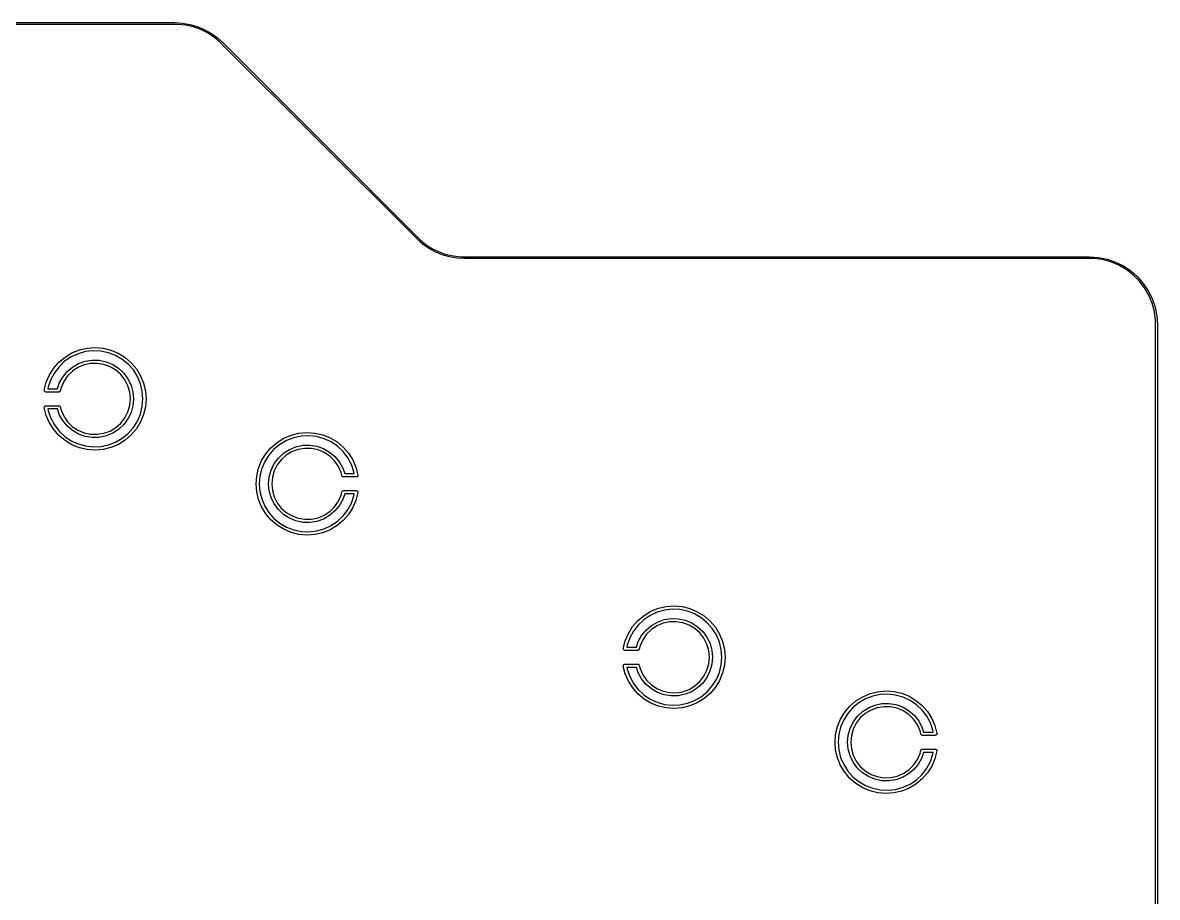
# Model space of a CAD drawing. Extents: x 2.18 to 7.82, y -5.65 to -1.18.
# Drawn here: x 6.186 to 7.521, y -2.21 to -1.18 of the extents above; entities that cross this region are included whole.
import ezdxf

# ---------------------------------------------------------------- set-up
doc = ezdxf.new("R2010")
doc.units = 0
doc.header["$MEASUREMENT"] = 0
doc.layers.add('BLACK', color=7, linetype='CONTINUOUS')

msp = doc.modelspace()

# ---------------------------------------------------------------- linework, layer by layer
at = {"layer": 'BLACK', "linetype": 'CONTINUOUS'}
for p, q in [((3.2806, -1.1801), (6.365, -1.1801)), ((6.365, -1.1821), (3.2806, -1.1821)), ((6.365, -1.1801), (6.3739, -1.1806)), ((6.3694, -1.1821), (6.365, -1.1821)), ((6.3781, -1.1831), (6.3694, -1.1821)), ((6.3739, -1.1806), (6.3828, -1.1821)), ((6.3866, -1.185), (6.3781, -1.1831)), ((6.3828, -1.1821), (6.3914, -1.1846)), ((6.3948, -1.1879), (6.3866, -1.185)), ((6.3914, -1.1846), (6.3996, -1.188)), ((6.4027, -1.1917), (6.3948, -1.1879)), ((6.3996, -1.188), (6.4074, -1.1923)), ((6.4101, -1.1963), (6.4027, -1.1917)), ((6.4074, -1.1923), (6.4147, -1.1975)), ((6.4169, -1.2018), (6.4101, -1.1963)), ((6.4147, -1.1975), (6.4214, -1.2035)), ((6.42, -1.2049), (6.4169, -1.2018)), ((6.6495, -1.4343), (6.42, -1.2049)), ((6.42, -1.2049), (6.42, -1.2049)), ((6.42, -1.2049), (6.42, -1.2049)), ((6.4214, -1.2035), (6.4214, -1.2035)), ((6.4214, -1.2035), (6.6509, -1.4329)), ((6.6561, -1.4403), (6.6495, -1.4343)), ((6.6495, -1.4343), (6.6495, -1.4343)), ((6.6495, -1.4343), (6.6495, -1.4343)), ((6.6509, -1.4329), (6.6509, -1.4329)), ((6.6509, -1.4329), (6.6509, -1.4329)), ((6.6509, -1.4329), (6.6509, -1.4329)), ((6.6509, -1.4329), (6.6509, -1.4329)), ((6.6509, -1.4329), (6.6539, -1.436)), ((6.6539, -1.436), (6.6608, -1.4415)), ((6.6634, -1.4455), (6.6561, -1.4403)), ((6.6608, -1.4415), (6.6682, -1.4461)), ((6.6713, -1.4498), (6.6634, -1.4455)), ((6.6682, -1.4461), (6.676, -1.4499)), ((6.6795, -1.4532), (6.6713, -1.4498)), ((6.676, -1.4499), (6.6843, -1.4528)), ((6.6881, -1.4557), (6.6795, -1.4532)), ((6.6843, -1.4528), (6.6928, -1.4547)), ((6.6928, -1.4547), (6.7015, -1.4557)), ((6.6969, -1.4572), (6.6881, -1.4557)), ((6.7058, -1.4577), (6.6969, -1.4572)), ((6.7015, -1.4557), (6.7058, -1.4557)), ((6.7058, -1.4557), (7.4409, -1.4557)), ((7.4409, -1.4577), (6.7058, -1.4577)), ((7.4409, -1.4557), (7.4514, -1.4564)), ((7.446, -1.4577), (7.4409, -1.4577)), ((7.4561, -1.459), (7.446, -1.4577)), ((7.4514, -1.4564), (7.4616, -1.4584)), ((7.466, -1.4616), (7.4561, -1.459)), ((7.4616, -1.4584), (7.4715, -1.4618)), ((7.4754, -1.4655), (7.466, -1.4616)), ((7.4715, -1.4618), (7.4808, -1.4664)), ((7.4842, -1.4706), (7.4754, -1.4655)), ((7.4808, -1.4664), (7.4895, -1.4722)), ((7.4923, -1.4768), (7.4842, -1.4706)), ((7.4895, -1.4722), (7.4973, -1.4791)), ((7.4995, -1.4841), (7.4923, -1.4768)), ((7.4973, -1.4791), (7.5042, -1.4869)), ((7.5057, -1.4921), (7.4995, -1.4841)), ((7.5042, -1.4869), (7.51, -1.4956)), ((7.5108, -1.501), (7.5057, -1.4921)), ((7.51, -1.4956), (7.5146, -1.5049)), ((7.5147, -1.5104), (7.5108, -1.501)), ((7.5146, -1.5049), (7.518, -1.5148)), ((7.5174, -1.5202), (7.5147, -1.5104)), ((7.5187, -1.5303), (7.5174, -1.5202)), ((7.518, -1.5148), (7.52, -1.525)), ((7.5187, -1.5354), (7.5187, -1.5303)), ((7.52, -1.525), (7.5207, -1.5354)), ((7.5187, -4.1186), (7.5187, -1.5354)), ((7.5207, -1.5354), (7.5207, -4.1186)), ((6.2287, -1.5797), (6.2359, -1.5737)), ((6.2429, -1.5736), (6.2354, -1.5787)), ((6.2359, -1.5737), (6.244, -1.5688)), ((6.2512, -1.5698), (6.2429, -1.5736)), ((6.244, -1.5688), (6.2527, -1.5653)), ((6.2599, -1.5673), (6.2512, -1.5698)), ((6.2527, -1.5653), (6.2619, -1.5632)), ((6.2689, -1.5663), (6.2599, -1.5673)), ((6.2619, -1.5632), (6.2713, -1.5625)), ((6.278, -1.5667), (6.2689, -1.5663)), ((6.2713, -1.5625), (6.2807, -1.5633)), ((6.2868, -1.5686), (6.278, -1.5667)), ((6.2807, -1.5633), (6.2899, -1.5656)), ((6.2953, -1.5718), (6.2868, -1.5686)), ((6.2899, -1.5656), (6.2985, -1.5692)), ((6.3032, -1.5764), (6.2953, -1.5718)), ((6.2985, -1.5692), (6.3065, -1.5742)), ((6.3065, -1.5742), (6.3137, -1.5803)), ((6.2175, -1.5947), (6.2225, -1.5868)), ((6.2225, -1.5868), (6.2287, -1.5797)), ((6.2288, -1.585), (6.2233, -1.5922)), ((6.2354, -1.5787), (6.2288, -1.585)), ((6.2383, -1.5908), (6.2447, -1.5855)), ((6.251, -1.586), (6.2445, -1.5903)), ((6.2447, -1.5855), (6.2518, -1.5814)), ((6.2582, -1.5829), (6.251, -1.586)), ((6.2518, -1.5814), (6.2597, -1.5786)), ((6.2659, -1.5812), (6.2582, -1.5829)), ((6.2597, -1.5786), (6.2679, -1.5773)), ((6.2737, -1.5811), (6.2659, -1.5812)), ((6.2679, -1.5773), (6.2761, -1.5775)), ((6.2815, -1.5823), (6.2737, -1.5811)), ((6.2761, -1.5775), (6.2842, -1.5792)), ((6.2889, -1.585), (6.2815, -1.5823)), ((6.2842, -1.5792), (6.2919, -1.5824)), ((6.2956, -1.589), (6.2889, -1.585)), ((6.2919, -1.5824), (6.2989, -1.5868)), ((6.2989, -1.5868), (6.3049, -1.5925)), ((6.3102, -1.5821), (6.3032, -1.5764)), ((6.3162, -1.5889), (6.3102, -1.5821)), ((6.3137, -1.5803), (6.3198, -1.5875)), ((6.3198, -1.5875), (6.3247, -1.5956)), ((6.2137, -1.6034), (6.2175, -1.5947)), ((6.219, -1.6002), (6.2161, -1.6087)), ((6.2233, -1.5922), (6.219, -1.6002)), ((6.2291, -1.6045), (6.2331, -1.5973)), ((6.2331, -1.5973), (6.2383, -1.5908)), ((6.2389, -1.5958), (6.2344, -1.6023)), ((6.2445, -1.5903), (6.2389, -1.5958)), ((6.3015, -1.5943), (6.2956, -1.589)), ((6.3063, -1.6005), (6.3015, -1.5943)), ((6.3049, -1.5925), (6.3099, -1.5992)), ((6.3098, -1.6075), (6.3063, -1.6005)), ((6.3099, -1.5992), (6.3135, -1.6066)), ((6.321, -1.5966), (6.3162, -1.5889)), ((6.3245, -1.605), (6.321, -1.5966)), ((6.3247, -1.5956), (6.3283, -1.6043)), ((6.2114, -1.6125), (6.2137, -1.6034)), ((6.2115, -1.6134), (6.2114, -1.6125)), ((6.2115, -1.6136), (6.2115, -1.6134)), ((6.2116, -1.6136), (6.2115, -1.6136)), ((6.2116, -1.6137), (6.2116, -1.6136)), ((6.2124, -1.6146), (6.2116, -1.6137)), ((6.2126, -1.6146), (6.2124, -1.6146)), ((6.2126, -1.6147), (6.2126, -1.6146)), ((6.2134, -1.6148), (6.2126, -1.6147)), ((6.2136, -1.6148), (6.2134, -1.6148)), ((6.2137, -1.6148), (6.2136, -1.6148)), ((6.2136, -1.6148), (6.2136, -1.6148)), ((6.2284, -1.6148), (6.2137, -1.6148)), ((6.2161, -1.6087), (6.2157, -1.6109)), ((6.2157, -1.6109), (6.227, -1.6109)), ((6.227, -1.6109), (6.2291, -1.6045)), ((6.2285, -1.6148), (6.2284, -1.6148)), ((6.2286, -1.6148), (6.2285, -1.6148)), ((6.2285, -1.6148), (6.2285, -1.6148)), ((6.2291, -1.6147), (6.2286, -1.6148)), ((6.2293, -1.6145), (6.2291, -1.6147)), ((6.2297, -1.6143), (6.2293, -1.6145)), ((6.23, -1.6138), (6.2297, -1.6143)), ((6.2302, -1.6136), (6.23, -1.6138)), ((6.2303, -1.6133), (6.2302, -1.6134)), ((6.2302, -1.6134), (6.2302, -1.6136)), ((6.2312, -1.6094), (6.2303, -1.6133)), ((6.2344, -1.6023), (6.2312, -1.6094)), ((6.312, -1.615), (6.3098, -1.6075)), ((6.3135, -1.6066), (6.3157, -1.6146)), ((6.3157, -1.6146), (6.3165, -1.6228)), ((6.3267, -1.6138), (6.3245, -1.605)), ((6.3274, -1.6228), (6.3267, -1.6138)), ((6.3283, -1.6043), (6.3305, -1.6134)), ((6.3305, -1.6134), (6.3312, -1.6228)), ((6.3127, -1.6228), (6.312, -1.615)), ((6.312, -1.6307), (6.3127, -1.6228)), ((6.3165, -1.6228), (6.3157, -1.6311)), ((6.3267, -1.6319), (6.3274, -1.6228)), ((6.3312, -1.6228), (6.3305, -1.6322)), ((6.2114, -1.6332), (6.2115, -1.6323)), ((6.2138, -1.6423), (6.2114, -1.6332)), ((6.2114, -1.6332), (6.2114, -1.6332)), ((6.2115, -1.6321), (6.2116, -1.632)), ((6.2115, -1.6323), (6.2115, -1.6321)), ((6.2116, -1.632), (6.2124, -1.6311)), ((6.2116, -1.632), (6.2116, -1.632)), ((6.2124, -1.6311), (6.2126, -1.6311)), ((6.2126, -1.631), (6.2134, -1.6309)), ((6.2126, -1.6311), (6.2126, -1.631)), ((6.2134, -1.6309), (6.2284, -1.6309)), ((6.227, -1.6348), (6.2157, -1.6348)), ((6.2157, -1.6348), (6.2161, -1.637)), ((6.2161, -1.637), (6.219, -1.6455)), ((6.2291, -1.6411), (6.227, -1.6348)), ((6.2284, -1.6309), (6.2285, -1.6309)), ((6.2285, -1.6309), (6.2285, -1.6309)), ((6.2285, -1.6309), (6.2286, -1.6309)), ((6.2286, -1.6309), (6.2291, -1.631)), ((6.2291, -1.631), (6.2293, -1.6312)), ((6.2331, -1.6484), (6.2291, -1.6411)), ((6.2293, -1.6312), (6.2297, -1.6313)), ((6.2297, -1.6313), (6.23, -1.6319)), ((6.23, -1.6319), (6.2302, -1.6321)), ((6.2302, -1.6321), (6.2302, -1.6322)), ((6.2302, -1.6322), (6.2303, -1.6324)), ((6.2303, -1.6324), (6.2303, -1.6324)), ((6.2303, -1.6324), (6.2312, -1.6362)), ((6.2312, -1.6362), (6.2344, -1.6434)), ((6.3063, -1.6452), (6.3098, -1.6382)), ((6.3098, -1.6382), (6.312, -1.6307)), ((6.3135, -1.6391), (6.3099, -1.6465)), ((6.3157, -1.6311), (6.3135, -1.6391)), ((6.321, -1.649), (6.3246, -1.6407)), ((6.3246, -1.6407), (6.3267, -1.6319)), ((6.3283, -1.6414), (6.3247, -1.6501)), ((6.3305, -1.6322), (6.3283, -1.6414)), ((6.2175, -1.651), (6.2138, -1.6423)), ((6.2225, -1.6589), (6.2175, -1.651)), ((6.219, -1.6455), (6.2233, -1.6535)), ((6.2233, -1.6535), (6.2289, -1.6607)), ((6.2383, -1.6548), (6.2331, -1.6484)), ((6.2344, -1.6434), (6.2388, -1.6498)), ((6.2446, -1.6602), (6.2383, -1.6548)), ((6.2388, -1.6498), (6.2444, -1.6553)), ((6.2956, -1.6566), (6.3015, -1.6514)), ((6.3049, -1.6532), (6.2989, -1.6588)), ((6.3015, -1.6514), (6.3063, -1.6452)), ((6.3099, -1.6465), (6.3049, -1.6532)), ((6.3162, -1.6567), (6.321, -1.649)), ((6.3247, -1.6501), (6.3198, -1.6581)), ((6.2287, -1.666), (6.2225, -1.6589)), ((6.236, -1.672), (6.2287, -1.666)), ((6.2289, -1.6607), (6.2355, -1.667)), ((6.2355, -1.667), (6.243, -1.6721)), ((6.2444, -1.6553), (6.251, -1.6597)), ((6.2518, -1.6643), (6.2446, -1.6602)), ((6.251, -1.6597), (6.2582, -1.6628)), ((6.2597, -1.6671), (6.2518, -1.6643)), ((6.2582, -1.6628), (6.2659, -1.6644)), ((6.2678, -1.6684), (6.2597, -1.6671)), ((6.2659, -1.6644), (6.2737, -1.6646)), ((6.2761, -1.6682), (6.2678, -1.6684)), ((6.2737, -1.6646), (6.2815, -1.6633)), ((6.2842, -1.6665), (6.2761, -1.6682)), ((6.2815, -1.6633), (6.2889, -1.6607)), ((6.2919, -1.6633), (6.2842, -1.6665)), ((6.2889, -1.6607), (6.2956, -1.6566)), ((6.2989, -1.6588), (6.2919, -1.6633)), ((6.3032, -1.6693), (6.3102, -1.6635)), ((6.3137, -1.6653), (6.3066, -1.6715)), ((6.3102, -1.6635), (6.3162, -1.6567)), ((6.3198, -1.6581), (6.3137, -1.6653)), ((6.4932, -1.6692), (6.5018, -1.6656)), ((6.5018, -1.6656), (6.511, -1.6633)), ((6.5137, -1.6667), (6.5049, -1.6686)), ((6.511, -1.6633), (6.5204, -1.6625)), ((6.5228, -1.6663), (6.5137, -1.6667)), ((6.5204, -1.6625), (6.5298, -1.6632)), ((6.5318, -1.6673), (6.5228, -1.6663)), ((6.5298, -1.6632), (6.539, -1.6653)), ((6.5405, -1.6698), (6.5318, -1.6673)), ((6.539, -1.6653), (6.5477, -1.6688)), ((6.244, -1.6769), (6.236, -1.672)), ((6.243, -1.6721), (6.2512, -1.6759)), ((6.2528, -1.6804), (6.244, -1.6769)), ((6.2512, -1.6759), (6.2599, -1.6783)), ((6.262, -1.6825), (6.2528, -1.6804)), ((6.2599, -1.6783), (6.2689, -1.6794)), ((6.2689, -1.6794), (6.278, -1.679)), ((6.278, -1.679), (6.2869, -1.6771)), ((6.2899, -1.6801), (6.2807, -1.6824)), ((6.2869, -1.6771), (6.2953, -1.6738)), ((6.2986, -1.6764), (6.2899, -1.6801)), ((6.2953, -1.6738), (6.3032, -1.6693)), ((6.3066, -1.6715), (6.2986, -1.6764)), ((6.4719, -1.6875), (6.478, -1.6804)), ((6.478, -1.6804), (6.4852, -1.6742)), ((6.4886, -1.6764), (6.4815, -1.6822)), ((6.4852, -1.6742), (6.4932, -1.6692)), ((6.4964, -1.6718), (6.4886, -1.6764)), ((6.5049, -1.6686), (6.4964, -1.6718)), ((6.4998, -1.6823), (6.5075, -1.6792)), ((6.5075, -1.6792), (6.5156, -1.6775)), ((6.518, -1.6811), (6.5102, -1.6823)), ((6.5156, -1.6775), (6.5239, -1.6773)), ((6.5258, -1.6813), (6.518, -1.6811)), ((6.5239, -1.6773), (6.5321, -1.6786)), ((6.5335, -1.6829), (6.5258, -1.6813)), ((6.5321, -1.6786), (6.5399, -1.6814)), ((6.5399, -1.6814), (6.5471, -1.6855)), ((6.5488, -1.6736), (6.5405, -1.6698)), ((6.5477, -1.6688), (6.5558, -1.6736)), ((6.5563, -1.6787), (6.5488, -1.6736)), ((6.5558, -1.6736), (6.563, -1.6797)), ((6.5629, -1.6849), (6.5563, -1.6787)), ((6.563, -1.6797), (6.5692, -1.6868)), ((6.2714, -1.6832), (6.262, -1.6825)), ((6.2807, -1.6824), (6.2714, -1.6832)), ((6.467, -1.6956), (6.4719, -1.6875)), ((6.4755, -1.689), (6.4707, -1.6966)), ((6.4815, -1.6822), (6.4755, -1.689)), ((6.4819, -1.6991), (6.4868, -1.6925)), ((6.4903, -1.6942), (6.4855, -1.7005)), ((6.4868, -1.6925), (6.4928, -1.6868)), ((6.4961, -1.689), (6.4903, -1.6942)), ((6.4928, -1.6868), (6.4998, -1.6823)), ((6.5029, -1.685), (6.4961, -1.689)), ((6.5102, -1.6823), (6.5029, -1.685)), ((6.5408, -1.686), (6.5335, -1.6829)), ((6.5473, -1.6903), (6.5408, -1.686)), ((6.5471, -1.6855), (6.5534, -1.6908)), ((6.5529, -1.6958), (6.5473, -1.6903)), ((6.5534, -1.6908), (6.5587, -1.6973)), ((6.5684, -1.6921), (6.5629, -1.6849)), ((6.5727, -1.7001), (6.5684, -1.6921)), ((6.5692, -1.6868), (6.5742, -1.6947)), ((6.5742, -1.6947), (6.578, -1.7034)), ((6.4613, -1.7135), (6.4635, -1.7043)), ((6.4635, -1.7043), (6.467, -1.6956)), ((6.4672, -1.705), (6.465, -1.7138)), ((6.4707, -1.6966), (6.4672, -1.705)), ((6.476, -1.7146), (6.4782, -1.7066)), ((6.4782, -1.7066), (6.4819, -1.6991)), ((6.4819, -1.7075), (6.4797, -1.715)), ((6.4855, -1.7005), (6.4819, -1.7075)), ((6.5574, -1.7023), (6.5529, -1.6958)), ((6.5606, -1.7095), (6.5574, -1.7023)), ((6.5587, -1.6973), (6.5627, -1.7045)), ((6.5627, -1.7045), (6.5648, -1.7109)), ((6.5757, -1.7087), (6.5727, -1.7001)), ((6.578, -1.7034), (6.5803, -1.7125)), ((6.4605, -1.7229), (6.4613, -1.7135)), ((6.465, -1.7138), (6.4643, -1.7229)), ((6.4752, -1.7228), (6.476, -1.7146)), ((6.4797, -1.715), (6.479, -1.7228)), ((6.5614, -1.7133), (6.5606, -1.7095)), ((6.5615, -1.7134), (6.5614, -1.7133)), ((6.5614, -1.7133), (6.5614, -1.7133)), ((6.5615, -1.7136), (6.5615, -1.7134)), ((6.5618, -1.7138), (6.5615, -1.7136)), ((6.5621, -1.7143), (6.5618, -1.7138)), ((6.5624, -1.7145), (6.5621, -1.7143)), ((6.5626, -1.7147), (6.5624, -1.7145)), ((6.5631, -1.7147), (6.5626, -1.7147)), ((6.5632, -1.7148), (6.5631, -1.7147)), ((6.5633, -1.7148), (6.5632, -1.7148)), ((6.5634, -1.7148), (6.5633, -1.7148)), ((6.5784, -1.7148), (6.5634, -1.7148)), ((6.5648, -1.7109), (6.576, -1.7109)), ((6.576, -1.7109), (6.5757, -1.7087)), ((6.5791, -1.7147), (6.5784, -1.7148)), ((6.5792, -1.7146), (6.5791, -1.7147)), ((6.5793, -1.7146), (6.5792, -1.7146)), ((6.5801, -1.7137), (6.5793, -1.7146)), ((6.5802, -1.7136), (6.5801, -1.7136)), ((6.5801, -1.7136), (6.5801, -1.7137)), ((6.5803, -1.7125), (6.5802, -1.7133)), ((6.5802, -1.7133), (6.5802, -1.7136)), ((6.5803, -1.7125), (6.5803, -1.7125)), ((6.4613, -1.7322), (6.4605, -1.7229)), ((6.4635, -1.7414), (6.4613, -1.7322)), ((6.4643, -1.7229), (6.465, -1.7319)), ((6.465, -1.7319), (6.4672, -1.7407)), ((6.476, -1.7311), (6.4752, -1.7228)), ((6.4782, -1.7391), (6.476, -1.7311)), ((6.479, -1.7228), (6.4797, -1.7306)), ((6.4797, -1.7306), (6.4819, -1.7382)), ((6.5606, -1.7362), (6.5614, -1.7324)), ((6.5614, -1.7324), (6.5615, -1.7322)), ((6.5615, -1.7321), (6.5618, -1.7318)), ((6.5615, -1.7322), (6.5615, -1.7321)), ((6.5618, -1.7318), (6.5621, -1.7314)), ((6.5621, -1.7314), (6.5624, -1.7312)), ((6.5624, -1.7312), (6.5626, -1.731)), ((6.5626, -1.731), (6.5631, -1.7309)), ((6.5648, -1.7348), (6.5627, -1.7412)), ((6.5631, -1.7309), (6.5632, -1.7309)), ((6.5632, -1.7309), (6.5632, -1.7309)), ((6.5632, -1.7309), (6.5634, -1.7309)), ((6.5634, -1.7309), (6.5781, -1.7309)), ((6.576, -1.7348), (6.5648, -1.7348)), ((6.5757, -1.7369), (6.576, -1.7348)), ((6.5803, -1.7331), (6.578, -1.7423)), ((6.5781, -1.7309), (6.5781, -1.7309)), ((6.5781, -1.7309), (6.5782, -1.7309)), ((6.5782, -1.7309), (6.5784, -1.7309)), ((6.5784, -1.7309), (6.5791, -1.731)), ((6.5791, -1.731), (6.5791, -1.731)), ((6.5791, -1.731), (6.5793, -1.7311)), ((6.5793, -1.7311), (6.5801, -1.7319)), ((6.5801, -1.7319), (6.5802, -1.7321)), ((6.5802, -1.7321), (6.5802, -1.7321)), ((6.5802, -1.7321), (6.5802, -1.7323)), ((6.5802, -1.7323), (6.5803, -1.7331)), ((6.4671, -1.7501), (6.4635, -1.7414)), ((6.4672, -1.7407), (6.4707, -1.7491)), ((6.4819, -1.7465), (6.4782, -1.7391)), ((6.4819, -1.7382), (6.4855, -1.7452)), ((6.4868, -1.7532), (6.4819, -1.7465)), ((6.4855, -1.7452), (6.4902, -1.7514)), ((6.5529, -1.7498), (6.5574, -1.7434)), ((6.5574, -1.7434), (6.5606, -1.7362)), ((6.5627, -1.7412), (6.5586, -1.7484)), ((6.5684, -1.7535), (6.5727, -1.7455)), ((6.5727, -1.7455), (6.5757, -1.7369)), ((6.578, -1.7423), (6.5743, -1.7509)), ((6.472, -1.7582), (6.4671, -1.7501)), ((6.4707, -1.7491), (6.4756, -1.7567)), ((6.4781, -1.7653), (6.472, -1.7582)), ((6.4756, -1.7567), (6.4816, -1.7635)), ((6.4928, -1.7588), (6.4868, -1.7532)), ((6.4902, -1.7514), (6.4961, -1.7566)), ((6.4998, -1.7633), (6.4928, -1.7588)), ((6.4961, -1.7566), (6.5029, -1.7606)), ((6.5029, -1.7606), (6.5102, -1.7633)), ((6.5335, -1.7628), (6.5407, -1.7597)), ((6.5471, -1.7602), (6.5399, -1.7643)), ((6.5407, -1.7597), (6.5473, -1.7553)), ((6.5534, -1.7548), (6.5471, -1.7602)), ((6.5473, -1.7553), (6.5529, -1.7498)), ((6.5586, -1.7484), (6.5534, -1.7548)), ((6.5563, -1.7669), (6.5629, -1.7607)), ((6.5629, -1.7607), (6.5684, -1.7535)), ((6.5692, -1.7589), (6.563, -1.766)), ((6.5743, -1.7509), (6.5692, -1.7589)), ((6.4852, -1.7715), (6.4781, -1.7653)), ((6.4816, -1.7635), (6.4886, -1.7693)), ((6.4932, -1.7764), (6.4852, -1.7715)), ((6.4886, -1.7693), (6.4964, -1.7739)), ((6.4964, -1.7739), (6.5049, -1.7771)), ((6.5075, -1.7665), (6.4998, -1.7633)), ((6.5156, -1.7682), (6.5075, -1.7665)), ((6.5102, -1.7633), (6.518, -1.7646)), ((6.5239, -1.7684), (6.5156, -1.7682)), ((6.518, -1.7646), (6.5258, -1.7644)), ((6.5321, -1.7671), (6.5239, -1.7684)), ((6.5258, -1.7644), (6.5335, -1.7628)), ((6.5399, -1.7643), (6.5321, -1.7671)), ((6.5406, -1.7759), (6.5488, -1.772)), ((6.5558, -1.772), (6.5477, -1.7769)), ((6.5488, -1.772), (6.5563, -1.7669)), ((6.563, -1.766), (6.5558, -1.772)), ((6.5019, -1.7801), (6.4932, -1.7764)), ((6.511, -1.7824), (6.5019, -1.7801)), ((6.5049, -1.7771), (6.5138, -1.779)), ((6.5204, -1.7832), (6.511, -1.7824)), ((6.5138, -1.779), (6.5228, -1.7794)), ((6.5298, -1.7825), (6.5204, -1.7832)), ((6.5228, -1.7794), (6.5318, -1.7783)), ((6.539, -1.7804), (6.5298, -1.7825)), ((6.5318, -1.7783), (6.5406, -1.7759)), ((6.5477, -1.7769), (6.539, -1.7804)), ((6.9338, -1.8694), (6.943, -1.8673)), ((6.943, -1.8673), (6.9524, -1.8666)), ((6.9524, -1.8666), (6.9617, -1.8674)), ((6.9617, -1.8674), (6.9709, -1.8697)), ((6.9097, -1.8838), (6.917, -1.8778)), ((6.924, -1.8778), (6.9165, -1.8829)), ((6.917, -1.8778), (6.9251, -1.8729)), ((6.9322, -1.8739), (6.924, -1.8778)), ((6.9251, -1.8729), (6.9338, -1.8694)), ((6.9409, -1.8715), (6.9322, -1.8739)), ((6.9407, -1.8827), (6.9489, -1.8814)), ((6.9499, -1.8704), (6.9409, -1.8715)), ((6.9489, -1.8814), (6.9572, -1.8816)), ((6.959, -1.8708), (6.9499, -1.8704)), ((6.9572, -1.8816), (6.9653, -1.8833)), ((6.9679, -1.8727), (6.959, -1.8708)), ((6.9764, -1.8759), (6.9679, -1.8727)), ((6.9709, -1.8697), (6.9796, -1.8734)), ((6.9842, -1.8805), (6.9764, -1.8759)), ((6.9796, -1.8734), (6.9876, -1.8783)), ((6.9912, -1.8863), (6.9842, -1.8805)), ((6.9876, -1.8783), (6.9947, -1.8845)), ((6.8985, -1.8989), (6.9035, -1.8909)), ((6.9035, -1.8909), (6.9097, -1.8838)), ((6.9099, -1.8891), (6.9044, -1.8963)), ((6.9165, -1.8829), (6.9099, -1.8891)), ((6.9141, -1.9014), (6.9194, -1.895)), ((6.9194, -1.895), (6.9257, -1.8896)), ((6.9255, -1.8945), (6.9199, -1.9)), ((6.932, -1.8901), (6.9255, -1.8945)), ((6.9257, -1.8896), (6.9329, -1.8855)), ((6.9393, -1.887), (6.932, -1.8901)), ((6.9329, -1.8855), (6.9407, -1.8827)), ((6.9469, -1.8854), (6.9393, -1.887)), ((6.9548, -1.8852), (6.9469, -1.8854)), ((6.9625, -1.8865), (6.9548, -1.8852)), ((6.9699, -1.8892), (6.9625, -1.8865)), ((6.9653, -1.8833), (6.973, -1.8865)), ((6.9767, -1.8932), (6.9699, -1.8892)), ((6.973, -1.8865), (6.9799, -1.891)), ((6.9825, -1.8984), (6.9767, -1.8932)), ((6.9799, -1.891), (6.986, -1.8966)), ((6.9972, -1.8931), (6.9912, -1.8863)), ((6.9947, -1.8845), (7.0008, -1.8916)), ((7.002, -1.9007), (6.9972, -1.8931)), ((7.0008, -1.8916), (7.0057, -1.8997)), ((6.8925, -1.9167), (6.8948, -1.9075)), ((6.8948, -1.9075), (6.8985, -1.8989)), ((6.9001, -1.9043), (6.8971, -1.9129)), ((6.9044, -1.8963), (6.9001, -1.9043)), ((6.9101, -1.9086), (6.9141, -1.9014)), ((6.9154, -1.9064), (6.9122, -1.9136)), ((6.9199, -1.9), (6.9154, -1.9064)), ((6.9873, -1.9046), (6.9825, -1.8984)), ((6.986, -1.8966), (6.9909, -1.9033)), ((6.9909, -1.9116), (6.9873, -1.9046)), ((6.9909, -1.9033), (6.9946, -1.9107)), ((7.0056, -1.9091), (7.002, -1.9007)), ((7.0057, -1.8997), (7.0093, -1.9084)), ((7.0093, -1.9084), (7.0115, -1.9176)), ((6.8926, -1.9175), (6.8925, -1.9167)), ((6.8926, -1.9177), (6.8926, -1.9175)), ((6.8926, -1.9178), (6.8926, -1.9177)), ((6.8926, -1.9179), (6.8926, -1.9178)), ((6.8935, -1.9187), (6.8926, -1.9179)), ((6.8936, -1.9188), (6.8935, -1.9187)), ((6.8937, -1.9188), (6.8936, -1.9188)), ((6.8944, -1.9189), (6.8937, -1.9188)), ((6.8946, -1.9189), (6.8944, -1.9189)), ((6.8947, -1.9189), (6.8946, -1.9189)), ((6.9094, -1.9189), (6.8947, -1.9189)), ((6.8947, -1.9189), (6.8947, -1.9189)), ((6.8971, -1.9129), (6.8967, -1.915)), ((6.8967, -1.915), (6.908, -1.915)), ((6.908, -1.915), (6.9101, -1.9086)), ((6.9095, -1.9189), (6.9094, -1.9189)), ((6.9096, -1.9189), (6.9095, -1.9189)), ((6.9102, -1.9188), (6.9096, -1.9189)), ((6.9096, -1.9189), (6.9096, -1.9189)), ((6.9104, -1.9186), (6.9102, -1.9188)), ((6.9107, -1.9184), (6.9104, -1.9186)), ((6.911, -1.918), (6.9107, -1.9184)), ((6.9112, -1.9177), (6.911, -1.918)), ((6.9113, -1.9174), (6.9112, -1.9176)), ((6.9112, -1.9176), (6.9112, -1.9177)), ((6.9122, -1.9136), (6.9113, -1.9174)), ((6.9931, -1.9192), (6.9909, -1.9116)), ((6.9938, -1.927), (6.9931, -1.9192)), ((6.9946, -1.9107), (6.9968, -1.9187)), ((6.9968, -1.9187), (6.9975, -1.927)), ((7.0078, -1.9179), (7.0056, -1.9091)), ((7.0085, -1.927), (7.0078, -1.9179)), ((7.0115, -1.9176), (7.0122, -1.927)), ((6.8935, -1.9352), (6.8936, -1.9352)), ((6.8936, -1.9352), (6.8937, -1.9351)), ((6.8937, -1.9351), (6.8944, -1.935)), ((6.8944, -1.935), (6.9094, -1.935)), ((6.9094, -1.935), (6.9095, -1.935)), ((6.9095, -1.935), (6.9096, -1.935)), ((6.9096, -1.935), (6.9097, -1.9351)), ((6.9097, -1.9351), (6.9102, -1.9351)), ((6.9102, -1.9351), (6.9103, -1.9353)), ((6.9909, -1.9423), (6.9931, -1.9348)), ((6.9931, -1.9348), (6.9938, -1.927)), ((6.9975, -1.927), (6.9968, -1.9352)), ((7.0078, -1.936), (7.0085, -1.927)), ((7.0122, -1.927), (7.0115, -1.9363)), ((6.8925, -1.9373), (6.8926, -1.9365)), ((6.8948, -1.9464), (6.8925, -1.9373)), ((6.8925, -1.9373), (6.8925, -1.9373)), ((6.8926, -1.9361), (6.8935, -1.9352)), ((6.8926, -1.9362), (6.8926, -1.9361)), ((6.8926, -1.9365), (6.8926, -1.9362)), ((6.8926, -1.9362), (6.8926, -1.9362)), ((6.8985, -1.9551), (6.8948, -1.9464)), ((6.908, -1.9389), (6.8967, -1.9389)), ((6.8967, -1.9389), (6.8971, -1.9411)), ((6.8971, -1.9411), (6.9001, -1.9497)), ((6.9101, -1.9453), (6.908, -1.9389)), ((6.9141, -1.9525), (6.9101, -1.9453)), ((6.9103, -1.9353), (6.9107, -1.9355)), ((6.9107, -1.9355), (6.911, -1.936)), ((6.911, -1.936), (6.9112, -1.9362)), ((6.9112, -1.9362), (6.9112, -1.9364)), ((6.9112, -1.9364), (6.9113, -1.9365)), ((6.9113, -1.9365), (6.9113, -1.9365)), ((6.9113, -1.9365), (6.9122, -1.9403)), ((6.9122, -1.9403), (6.9154, -1.9475)), ((6.9154, -1.9475), (6.9199, -1.954)), ((6.9873, -1.9493), (6.9909, -1.9423)), ((6.9945, -1.9432), (6.9909, -1.9507)), ((6.9968, -1.9352), (6.9945, -1.9432)), ((7.0021, -1.9532), (7.0056, -1.9448)), ((7.0056, -1.9448), (7.0078, -1.936)), ((7.0093, -1.9455), (7.0057, -1.9542)), ((7.0115, -1.9363), (7.0093, -1.9455)), ((6.9036, -1.9631), (6.8985, -1.9551)), ((6.9001, -1.9497), (6.9044, -1.9577)), ((6.9044, -1.9577), (6.9099, -1.9649)), ((6.9194, -1.959), (6.9141, -1.9525)), ((6.9257, -1.9643), (6.9194, -1.959)), ((6.9199, -1.954), (6.9255, -1.9595)), ((6.9255, -1.9595), (6.932, -1.9638)), ((6.9699, -1.9648), (6.9766, -1.9608)), ((6.9766, -1.9608), (6.9825, -1.9556)), ((6.986, -1.9573), (6.9799, -1.963)), ((6.9825, -1.9556), (6.9873, -1.9493)), ((6.9909, -1.9507), (6.986, -1.9573)), ((6.9912, -1.9676), (6.9972, -1.9608)), ((6.9972, -1.9608), (7.0021, -1.9532)), ((7.0057, -1.9542), (7.0008, -1.9623)), ((6.9098, -1.9701), (6.9036, -1.9631)), ((6.917, -1.9762), (6.9098, -1.9701)), ((6.9099, -1.9649), (6.9165, -1.9711)), ((6.9165, -1.9711), (6.924, -1.9762)), ((6.9329, -1.9684), (6.9257, -1.9643)), ((6.932, -1.9638), (6.9393, -1.9669)), ((6.9407, -1.9712), (6.9329, -1.9684)), ((6.9393, -1.9669), (6.9469, -1.9686)), ((6.9489, -1.9725), (6.9407, -1.9712)), ((6.9469, -1.9686), (6.9548, -1.9688)), ((6.9572, -1.9723), (6.9489, -1.9725)), ((6.9548, -1.9688), (6.9625, -1.9675)), ((6.9653, -1.9706), (6.9572, -1.9723)), ((6.9625, -1.9675), (6.9699, -1.9648)), ((6.9729, -1.9675), (6.9653, -1.9706)), ((6.9799, -1.963), (6.9729, -1.9675)), ((6.9764, -1.978), (6.9842, -1.9734)), ((6.9842, -1.9734), (6.9912, -1.9676)), ((6.9947, -1.9695), (6.9876, -1.9756)), ((7.0008, -1.9623), (6.9947, -1.9695)), ((7.1662, -1.9783), (7.1742, -1.9734)), ((7.1742, -1.9734), (7.1829, -1.9697)), ((7.1859, -1.9727), (7.1774, -1.976)), ((7.1829, -1.9697), (7.192, -1.9675)), ((7.1948, -1.9708), (7.1859, -1.9727)), ((7.192, -1.9675), (7.2014, -1.9666)), ((7.2038, -1.9704), (7.1948, -1.9708)), ((7.2014, -1.9666), (7.2108, -1.9673)), ((7.2129, -1.9715), (7.2038, -1.9704)), ((7.2108, -1.9673), (7.22, -1.9694)), ((7.2216, -1.9739), (7.2129, -1.9715)), ((7.22, -1.9694), (7.2287, -1.9729)), ((7.2298, -1.9777), (7.2216, -1.9739)), ((7.2287, -1.9729), (7.2368, -1.9778)), ((6.9251, -1.981), (6.917, -1.9762)), ((6.924, -1.9762), (6.9322, -1.98)), ((6.9338, -1.9845), (6.9251, -1.981)), ((6.9322, -1.98), (6.941, -1.9825)), ((6.943, -1.9866), (6.9338, -1.9845)), ((6.941, -1.9825), (6.95, -1.9835)), ((6.9524, -1.9873), (6.943, -1.9866)), ((6.95, -1.9835), (6.959, -1.9831)), ((6.9618, -1.9865), (6.9524, -1.9873)), ((6.959, -1.9831), (6.9679, -1.9812)), ((6.9709, -1.9842), (6.9618, -1.9865)), ((6.9679, -1.9812), (6.9764, -1.978)), ((6.9796, -1.9806), (6.9709, -1.9842)), ((6.9876, -1.9756), (6.9796, -1.9806)), ((7.153, -1.9917), (7.1591, -1.9845)), ((7.1626, -1.9863), (7.1566, -1.9931)), ((7.1591, -1.9845), (7.1662, -1.9783)), ((7.1696, -1.9805), (7.1626, -1.9863)), ((7.1774, -1.976), (7.1696, -1.9805)), ((7.1739, -1.991), (7.1809, -1.9865)), ((7.1809, -1.9865), (7.1885, -1.9833)), ((7.1913, -1.9865), (7.1839, -1.9891)), ((7.1885, -1.9833), (7.1967, -1.9816)), ((7.199, -1.9852), (7.1913, -1.9865)), ((7.1967, -1.9816), (7.2049, -1.9814)), ((7.2069, -1.9854), (7.199, -1.9852)), ((7.2049, -1.9814), (7.2131, -1.9827)), ((7.2146, -1.987), (7.2069, -1.9854)), ((7.2131, -1.9827), (7.2209, -1.9855)), ((7.2218, -1.9901), (7.2146, -1.987)), ((7.2209, -1.9855), (7.2281, -1.9896)), ((7.2373, -1.9828), (7.2298, -1.9777)), ((7.2368, -1.9778), (7.2441, -1.9838)), ((7.2439, -1.9891), (7.2373, -1.9828)), ((7.2441, -1.9838), (7.2503, -1.9909)), ((7.1445, -2.0084), (7.1481, -1.9997)), ((7.1481, -1.9997), (7.153, -1.9917)), ((7.1518, -2.0008), (7.1482, -2.0091)), ((7.1566, -1.9931), (7.1518, -2.0008)), ((7.1629, -2.0033), (7.1678, -1.9966)), ((7.1713, -1.9984), (7.1665, -2.0046)), ((7.1678, -1.9966), (7.1739, -1.991)), ((7.1772, -1.9932), (7.1713, -1.9984)), ((7.1839, -1.9891), (7.1772, -1.9932)), ((7.2283, -1.9945), (7.2218, -1.9901)), ((7.2281, -1.9896), (7.2345, -1.995)), ((7.2339, -2), (7.2283, -1.9945)), ((7.2384, -2.0064), (7.2339, -2)), ((7.2345, -1.995), (7.2397, -2.0014)), ((7.2397, -2.0014), (7.2437, -2.0087)), ((7.2494, -1.9963), (7.2439, -1.9891)), ((7.2537, -2.0043), (7.2494, -1.9963)), ((7.2503, -1.9909), (7.2553, -1.9989)), ((7.2553, -1.9989), (7.259, -2.0075)), ((7.1423, -2.0176), (7.1445, -2.0084)), ((7.1482, -2.0091), (7.1461, -2.0179)), ((7.157, -2.0187), (7.1593, -2.0107)), ((7.1593, -2.0107), (7.1629, -2.0033)), ((7.1629, -2.0116), (7.1608, -2.0191)), ((7.1665, -2.0046), (7.1629, -2.0116)), ((7.2416, -2.0136), (7.2384, -2.0064)), ((7.2425, -2.0174), (7.2416, -2.0136)), ((7.2437, -2.0087), (7.2458, -2.015)), ((7.2458, -2.015), (7.2571, -2.015)), ((7.2567, -2.0128), (7.2537, -2.0043)), ((7.2571, -2.015), (7.2567, -2.0128)), ((7.259, -2.0075), (7.2613, -2.0166)), ((7.1416, -2.027), (7.1423, -2.0176)), ((7.1423, -2.0364), (7.1416, -2.027)), ((7.1461, -2.0179), (7.1453, -2.027)), ((7.1453, -2.027), (7.1461, -2.036)), ((7.1563, -2.027), (7.157, -2.0187)), ((7.157, -2.0352), (7.1563, -2.027)), ((7.1608, -2.0191), (7.16, -2.027)), ((7.16, -2.027), (7.1608, -2.0348)), ((7.2426, -2.0176), (7.2425, -2.0174)), ((7.2425, -2.0174), (7.2425, -2.0174)), ((7.2426, -2.0177), (7.2426, -2.0176)), ((7.2428, -2.0179), (7.2426, -2.0177)), ((7.2431, -2.0185), (7.2428, -2.0179)), ((7.2435, -2.0186), (7.2431, -2.0185)), ((7.2437, -2.0188), (7.2435, -2.0186)), ((7.2441, -2.0189), (7.2437, -2.0188)), ((7.2442, -2.0189), (7.2441, -2.0189)), ((7.2443, -2.0189), (7.2442, -2.0189)), ((7.2444, -2.0189), (7.2443, -2.0189)), ((7.2594, -2.0189), (7.2444, -2.0189)), ((7.2602, -2.0188), (7.2594, -2.0189)), ((7.2603, -2.0187), (7.2602, -2.0187)), ((7.2602, -2.0187), (7.2602, -2.0188)), ((7.2612, -2.0178), (7.2603, -2.0187)), ((7.2613, -2.0166), (7.2612, -2.0175)), ((7.2612, -2.0175), (7.2612, -2.0177)), ((7.2612, -2.0177), (7.2612, -2.0178)), ((7.2612, -2.0178), (7.2612, -2.0178)), ((7.2613, -2.0166), (7.2613, -2.0166)), ((7.1445, -2.0455), (7.1423, -2.0364)), ((7.1461, -2.036), (7.1482, -2.0448)), ((7.1593, -2.0432), (7.157, -2.0352)), ((7.1608, -2.0348), (7.1629, -2.0423)), ((7.2384, -2.0475), (7.2416, -2.0404)), ((7.2416, -2.0404), (7.2425, -2.0365)), ((7.2425, -2.0365), (7.2426, -2.0364)), ((7.2426, -2.0362), (7.2428, -2.036)), ((7.2426, -2.0364), (7.2426, -2.0362)), ((7.2428, -2.036), (7.2431, -2.0355)), ((7.2431, -2.0355), (7.2435, -2.0354)), ((7.2435, -2.0354), (7.2437, -2.0351)), ((7.2437, -2.0351), (7.2442, -2.035)), ((7.2458, -2.0389), (7.2437, -2.0453)), ((7.2442, -2.035), (7.2442, -2.035)), ((7.2442, -2.035), (7.2443, -2.035)), ((7.2443, -2.035), (7.2444, -2.035)), ((7.2444, -2.035), (7.2591, -2.035)), ((7.2571, -2.0389), (7.2458, -2.0389)), ((7.2537, -2.0496), (7.2567, -2.0411)), ((7.2567, -2.0411), (7.2571, -2.0389)), ((7.2614, -2.0373), (7.259, -2.0464)), ((7.2591, -2.035), (7.2591, -2.035)), ((7.2591, -2.035), (7.2592, -2.035)), ((7.2592, -2.035), (7.2594, -2.035)), ((7.2594, -2.035), (7.2602, -2.0351)), ((7.2602, -2.0351), (7.2602, -2.0352)), ((7.2602, -2.0352), (7.2603, -2.0352)), ((7.2603, -2.0352), (7.2612, -2.0361)), ((7.2612, -2.0361), (7.2612, -2.0362)), ((7.2612, -2.0362), (7.2612, -2.0362)), ((7.2612, -2.0362), (7.2612, -2.0364)), ((7.2612, -2.0364), (7.2614, -2.0373)), ((7.1481, -2.0542), (7.1445, -2.0455)), ((7.153, -2.0623), (7.1481, -2.0542)), ((7.1482, -2.0448), (7.1518, -2.0532)), ((7.1518, -2.0532), (7.1566, -2.0609)), ((7.1629, -2.0506), (7.1593, -2.0432)), ((7.1629, -2.0423), (7.1665, -2.0493)), ((7.1678, -2.0573), (7.1629, -2.0506)), ((7.1665, -2.0493), (7.1713, -2.0555)), ((7.2283, -2.0595), (7.2339, -2.054)), ((7.2339, -2.054), (7.2384, -2.0475)), ((7.2397, -2.0526), (7.2344, -2.059)), ((7.2437, -2.0453), (7.2397, -2.0526)), ((7.2495, -2.0576), (7.2537, -2.0496)), ((7.2553, -2.0551), (7.2503, -2.063)), ((7.259, -2.0464), (7.2553, -2.0551)), ((7.1591, -2.0695), (7.153, -2.0623)), ((7.1566, -2.0609), (7.1626, -2.0677)), ((7.1626, -2.0677), (7.1696, -2.0734)), ((7.1739, -2.063), (7.1678, -2.0573)), ((7.1713, -2.0555), (7.1772, -2.0608)), ((7.1809, -2.0675), (7.1739, -2.063)), ((7.1772, -2.0608), (7.1839, -2.0648)), ((7.1885, -2.0706), (7.1809, -2.0675)), ((7.1839, -2.0648), (7.1913, -2.0675)), ((7.1913, -2.0675), (7.199, -2.0688)), ((7.199, -2.0688), (7.2069, -2.0686)), ((7.2069, -2.0686), (7.2146, -2.0669)), ((7.2209, -2.0684), (7.2131, -2.0712)), ((7.2146, -2.0669), (7.2218, -2.0638)), ((7.2281, -2.0643), (7.2209, -2.0684)), ((7.2218, -2.0638), (7.2283, -2.0595)), ((7.2344, -2.059), (7.2281, -2.0643)), ((7.2373, -2.0711), (7.2439, -2.0648)), ((7.2439, -2.0648), (7.2495, -2.0576)), ((7.2503, -2.063), (7.2441, -2.0701)), ((7.1662, -2.0756), (7.1591, -2.0695)), ((7.1742, -2.0806), (7.1662, -2.0756)), ((7.1696, -2.0734), (7.1775, -2.078)), ((7.1829, -2.0842), (7.1742, -2.0806)), ((7.1775, -2.078), (7.1859, -2.0812)), ((7.1859, -2.0812), (7.1948, -2.0831)), ((7.1966, -2.0723), (7.1885, -2.0706)), ((7.2049, -2.0725), (7.1966, -2.0723)), ((7.2131, -2.0712), (7.2049, -2.0725)), ((7.2129, -2.0825), (7.2216, -2.08)), ((7.2288, -2.081), (7.22, -2.0845)), ((7.2216, -2.08), (7.2298, -2.0762)), ((7.2368, -2.0762), (7.2288, -2.081)), ((7.2298, -2.0762), (7.2373, -2.0711)), ((7.2441, -2.0701), (7.2368, -2.0762)), ((7.1921, -2.0865), (7.1829, -2.0842)), ((7.2015, -2.0873), (7.1921, -2.0865)), ((7.1948, -2.0831), (7.2039, -2.0835)), ((7.2109, -2.0866), (7.2015, -2.0873)), ((7.2039, -2.0835), (7.2129, -2.0825)), ((7.22, -2.0845), (7.2109, -2.0866))]:
    msp.add_line(p, q, dxfattribs=at)

doc.saveas('drawing.dxf')
